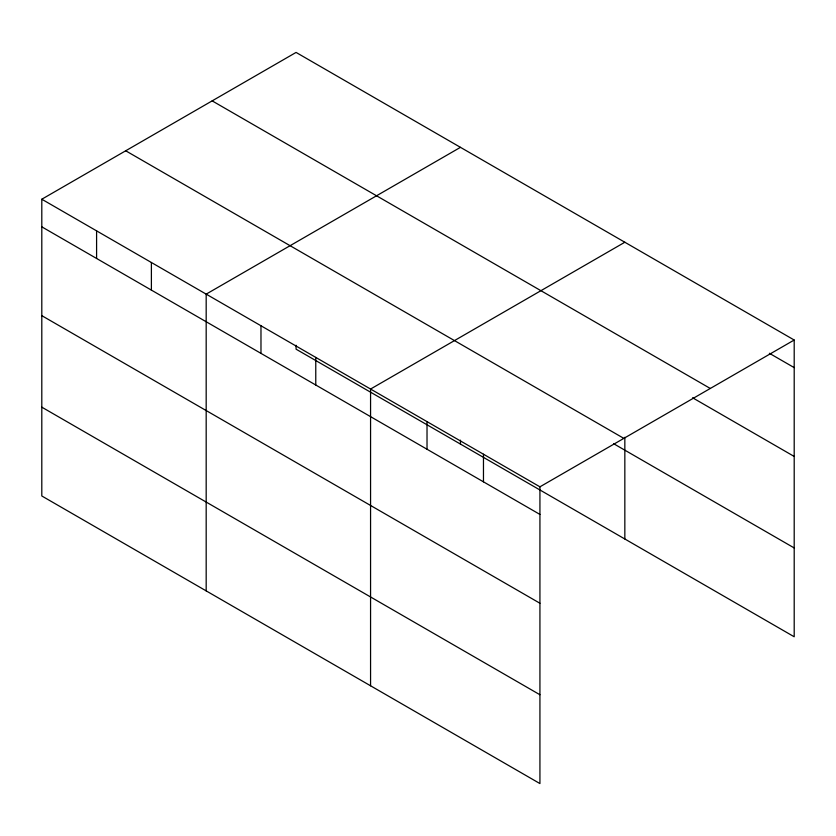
<?xml version="1.0" encoding="UTF-8"?>
<svg xmlns="http://www.w3.org/2000/svg" width="836" height="836" viewBox="0 0 836 836"><rect width="100%" height="100%" fill="white"/><g stroke="black" fill="none" stroke-linecap="round" stroke-linejoin="round"><path stroke-width="1.25" d="M41.8 199.229L539.931 486.824L539.931 783.572L41.8 495.978L41.8 199.229L296.069 52.428L794.2 340.022L794.2 636.771L296.069 349.176L296.069 345.258M460.458 147.335L206.178 294.136L206.178 590.885M624.837 242.241L370.567 389.043L370.567 685.792M539.931 486.824L794.2 340.022M769.36 353.283L794.2 367.621M212.166 100.874L710.287 388.468M692.584 397.769L794.2 456.446M125.713 150.793L623.834 438.377M613.655 443.717L794.2 547.946M41.8 226.838L539.931 514.433M41.8 315.653L539.931 603.247M41.8 407.163L539.931 694.747M624.837 437.28L624.837 538.99M483.469 454.23L483.469 481.839M460.458 440.164L460.458 444.083M427.018 421.637L427.018 449.235M315.768 357.411L315.768 385.009M260.978 325.779L260.978 353.377M151.389 262.504L151.389 290.102M96.589 230.872L96.589 258.47"/></g></svg>
